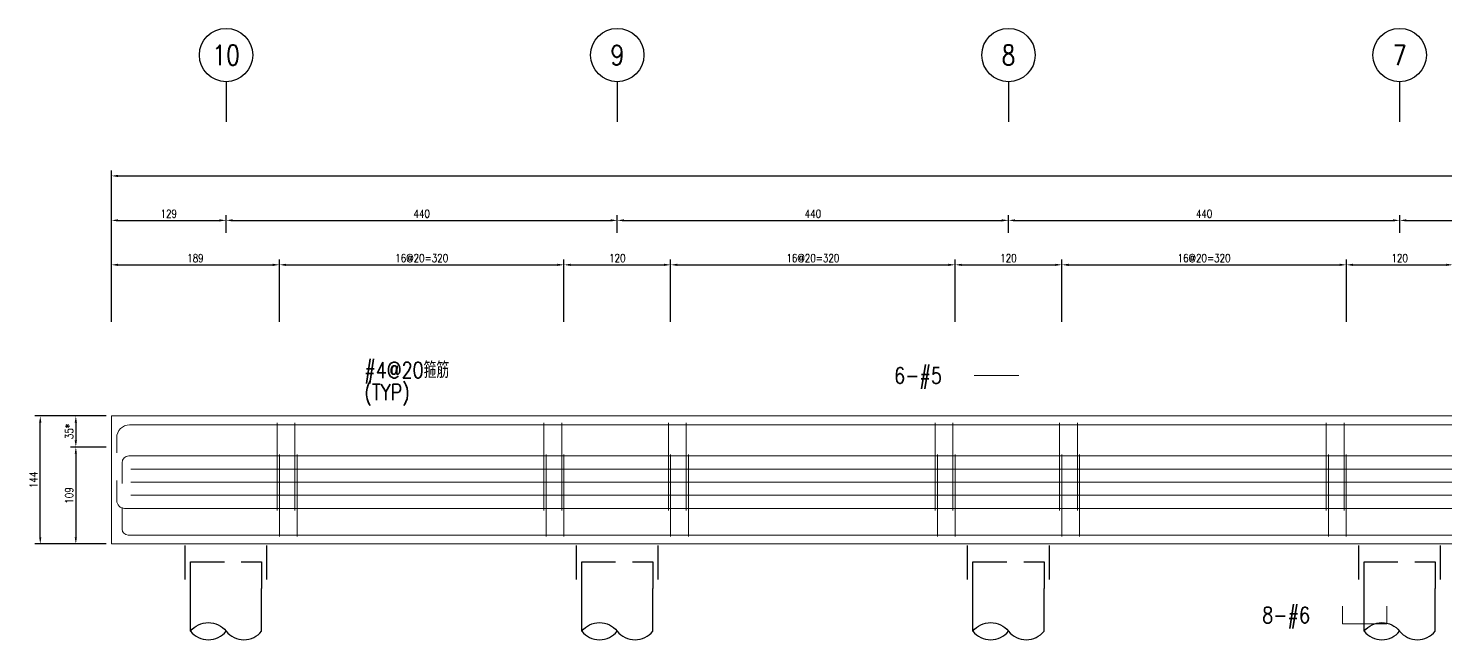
# Model space of a CAD drawing. Extents: x -4754 to 4976, y -19960 to 3841.
# Drawn here: x -359 to 1235, y -3996 to -3309 of the extents above; entities that cross this region are included whole.
import ezdxf
from ezdxf.enums import TextEntityAlignment as Align

# ---------------------------------------------------------------- set-up
doc = ezdxf.new("R2010")
doc.units = 0
doc.header["$LTSCALE"] = 3
doc.linetypes.add('DASHED', pattern=[19.05, 12.7, -6.35])
doc.layers.get('0').update_dxf_attribs({"linetype": 'CONTINUOUS'})
doc.layers.add('HB_0', color=7, linetype='CONTINUOUS', transparency=0.5)
for name, color, linetype in [('HB_DIM', 1, 'CONTINUOUS'), ('HB_TXT_CTEXT', 2, 'CONTINUOUS'), ('鋼筋', 3, 'CONTINUOUS')]:
    doc.layers.add(name, color=color, linetype=linetype)
doc.styles.get("Standard").update_dxf_attribs({"font": 'ROMANS.shx', "width": 0.8, "bigfont": 'chineset.shx'})
doc.dimstyles.new('30', dxfattribs={"dimscale": 3, "dimtxt": 3, "dimasz": 2.5, "dimexe": 2, "dimexo": 2, "dimgap": 1, "dimtad": 1, "dimdsep": 46, "dimtxsty": 'Standard', "dimcen": 0, "dimclrd": 256, "dimclre": 256, "dimclrt": 2, "dimadec": 0, "dimazin": 0, "dimtfac": 1, "dimtix": 1, "dimtmove": 2, "dimatfit": 3, "dimfxl": 1, "dimtolj": 1, "dimtzin": 0, "dimarcsym": 0})

# ---------------------------------------------------------------- blocks, each defined once
blk = doc.blocks.new('pile_vertical')
at = {"color": 252, "linetype": 'DASHED'}
for p, q in [((-46, -40), (-46, 0)), ((46, -40), (46, 0))]:
    blk.add_line(p, q, dxfattribs=at)
at = {"linetype": 'Continuous'}
for p, q in [((-40, -98.1), (-40, -50)), ((40, -98.1), (40, -50))]:
    blk.add_line(p, q, dxfattribs=at)
at = {"color": 252, "linetype": 'DASHED'}
blk.add_lwpolyline([(-40, -50), (-40, -20), (40, -20), (40, -50)], dxfattribs=at)
at = {"linetype": 'Continuous'}
for points in [[(-40, -98.1, -0.48), (0, -98.1, 0.48), (40, -98.1, 0.48)], [(-40, -98.1, 0.48), (0, -98.1, 0.48)]]:
    blk.add_lwpolyline(points, format="xyb", dxfattribs=at)
blk = doc.blocks.new('line_guide')
at = {"color": 4, "linetype": 'Continuous'}
blk.add_line((0, 0), (0, -45), dxfattribs=at)
blk.add_circle((0, 30), 30, dxfattribs=at)
at = {"color": 4, "linetype": 'Continuous', "width": 0.8}
blk.add_attdef('A', text='', height=22.5, dxfattribs=at).set_placement((0, 30), align=Align.MIDDLE)
blk = doc.blocks.new('*D147')
at = {"layer": 'HB_DIM', "linetype": 'Continuous', "lineweight": -2}
for p, q in [((-271.4, -3744.8), (-311.4, -3744.8)), ((-305.4, -3752.3), (-305.4, -3772.3)), ((-271.4, -3779.8), (-311.4, -3779.8))]:
    blk.add_line(p, q, dxfattribs=at)
at = {"layer": 'HB_DIM'}
for points in [[(-304.2, -3752.3), (-306.7, -3752.3), (-305.4, -3744.8)], [(-306.7, -3772.3), (-304.2, -3772.3), (-305.4, -3779.8)]]:
    blk.add_solid(points, dxfattribs=at)
at = {"layer": 'HB_DIM', "color": 2, "linetype": 'Continuous', "insert": (-312.9, -3762.3), "char_height": 9, "attachment_point": 5, "rotation": 90}
blk.add_mtext('\\A1;35*', dxfattribs=at)
blk = doc.blocks.new('*D148')
at = {"layer": 'HB_DIM', "linetype": 'Continuous', "lineweight": -2}
for p, q in [((-271.4, -3779.8), (-311.4, -3779.8)), ((-305.4, -3787.3), (-305.4, -3881.3)), ((-271.4, -3888.8), (-311.4, -3888.8))]:
    blk.add_line(p, q, dxfattribs=at)
at = {"layer": 'HB_DIM'}
for points in [[(-304.2, -3787.3), (-306.7, -3787.3), (-305.4, -3779.8)], [(-306.7, -3881.3), (-304.2, -3881.3), (-305.4, -3888.8)]]:
    blk.add_solid(points, dxfattribs=at)
at = {"layer": 'HB_DIM', "color": 2, "linetype": 'Continuous', "insert": (-312.9, -3834.3), "char_height": 9, "attachment_point": 5, "rotation": 90}
blk.add_mtext('\\A1;109', dxfattribs=at)
blk = doc.blocks.new('*D149')
at = {"layer": 'HB_DIM', "linetype": 'Continuous', "lineweight": -2}
for p, q in [((-265.4, -3638.8), (-265.4, -3568.8)), ((-76.4, -3638.8), (-76.4, -3568.8)), ((-257.9, -3574.8), (-83.9, -3574.8))]:
    blk.add_line(p, q, dxfattribs=at)
at = {"layer": 'HB_DIM'}
for points in [[(-257.9, -3573.6), (-257.9, -3576.1), (-265.4, -3574.8)], [(-83.9, -3576.1), (-83.9, -3573.6), (-76.4, -3574.8)]]:
    blk.add_solid(points, dxfattribs=at)
at = {"layer": 'HB_DIM', "color": 2, "linetype": 'Continuous', "insert": (-170.9, -3567.3), "char_height": 9, "attachment_point": 5, "rotation": 0}
blk.add_mtext('\\A1;189', dxfattribs=at)
blk = doc.blocks.new('*D150')
at = {"layer": 'HB_DIM', "linetype": 'Continuous', "lineweight": -2}
for p, q in [((-76.4, -3638.8), (-76.4, -3568.8)), ((243.6, -3638.8), (243.6, -3568.8)), ((-68.9, -3574.8), (236.1, -3574.8))]:
    blk.add_line(p, q, dxfattribs=at)
at = {"layer": 'HB_DIM'}
for points in [[(-68.9, -3573.6), (-68.9, -3576.1), (-76.4, -3574.8)], [(236.1, -3576.1), (236.1, -3573.6), (243.6, -3574.8)]]:
    blk.add_solid(points, dxfattribs=at)
at = {"layer": 'HB_DIM', "color": 2, "linetype": 'Continuous', "insert": (83.6, -3567.3), "char_height": 9, "attachment_point": 5, "rotation": 0}
blk.add_mtext('\\A1;16@20=320', dxfattribs=at)
blk = doc.blocks.new('*D151')
at = {"layer": 'HB_DIM', "linetype": 'Continuous', "lineweight": -2}
for p, q in [((243.6, -3638.8), (243.6, -3568.8)), ((363.6, -3638.8), (363.6, -3568.8)), ((251.1, -3574.8), (356.1, -3574.8))]:
    blk.add_line(p, q, dxfattribs=at)
at = {"layer": 'HB_DIM'}
for points in [[(251.1, -3573.6), (251.1, -3576.1), (243.6, -3574.8)], [(356.1, -3576.1), (356.1, -3573.6), (363.6, -3574.8)]]:
    blk.add_solid(points, dxfattribs=at)
at = {"layer": 'HB_DIM', "color": 2, "linetype": 'Continuous', "insert": (303.6, -3567.3), "char_height": 9, "attachment_point": 5, "rotation": 0}
blk.add_mtext('\\A1;120', dxfattribs=at)
blk = doc.blocks.new('*D152')
at = {"layer": 'HB_DIM', "linetype": 'Continuous', "lineweight": -2}
for p, q in [((363.6, -3638.8), (363.6, -3568.8)), ((683.6, -3638.8), (683.6, -3568.8)), ((371.1, -3574.8), (676.1, -3574.8))]:
    blk.add_line(p, q, dxfattribs=at)
at = {"layer": 'HB_DIM'}
for points in [[(371.1, -3573.6), (371.1, -3576.1), (363.6, -3574.8)], [(676.1, -3576.1), (676.1, -3573.6), (683.6, -3574.8)]]:
    blk.add_solid(points, dxfattribs=at)
at = {"layer": 'HB_DIM', "color": 2, "linetype": 'Continuous', "insert": (523.6, -3567.3), "char_height": 9, "attachment_point": 5, "rotation": 0}
blk.add_mtext('\\A1;16@20=320', dxfattribs=at)
blk = doc.blocks.new('*D153')
at = {"layer": 'HB_DIM', "linetype": 'Continuous', "lineweight": -2}
for p, q in [((683.6, -3638.8), (683.6, -3568.8)), ((803.6, -3638.8), (803.6, -3568.8)), ((691.1, -3574.8), (796.1, -3574.8))]:
    blk.add_line(p, q, dxfattribs=at)
at = {"layer": 'HB_DIM'}
for points in [[(691.1, -3573.6), (691.1, -3576.1), (683.6, -3574.8)], [(796.1, -3576.1), (796.1, -3573.6), (803.6, -3574.8)]]:
    blk.add_solid(points, dxfattribs=at)
at = {"layer": 'HB_DIM', "color": 2, "linetype": 'Continuous', "insert": (743.6, -3567.3), "char_height": 9, "attachment_point": 5, "rotation": 0}
blk.add_mtext('\\A1;120', dxfattribs=at)
blk = doc.blocks.new('*D154')
at = {"layer": 'HB_DIM', "linetype": 'Continuous', "lineweight": -2}
for p, q in [((803.6, -3638.8), (803.6, -3568.8)), ((1123.6, -3638.8), (1123.6, -3568.8)), ((811.1, -3574.8), (1116.1, -3574.8))]:
    blk.add_line(p, q, dxfattribs=at)
at = {"layer": 'HB_DIM'}
for points in [[(811.1, -3573.6), (811.1, -3576.1), (803.6, -3574.8)], [(1116.1, -3576.1), (1116.1, -3573.6), (1123.6, -3574.8)]]:
    blk.add_solid(points, dxfattribs=at)
at = {"layer": 'HB_DIM', "color": 2, "linetype": 'Continuous', "insert": (963.6, -3567.3), "char_height": 9, "attachment_point": 5, "rotation": 0}
blk.add_mtext('\\A1;16@20=320', dxfattribs=at)
blk = doc.blocks.new('*D155')
at = {"layer": 'HB_DIM', "linetype": 'Continuous', "lineweight": -2}
for p, q in [((1123.6, -3638.8), (1123.6, -3568.8)), ((1243.6, -3638.8), (1243.6, -3568.8)), ((1131.1, -3574.8), (1236.1, -3574.8))]:
    blk.add_line(p, q, dxfattribs=at)
at = {"layer": 'HB_DIM'}
for points in [[(1131.1, -3573.6), (1131.1, -3576.1), (1123.6, -3574.8)], [(1236.1, -3576.1), (1236.1, -3573.6), (1243.6, -3574.8)]]:
    blk.add_solid(points, dxfattribs=at)
at = {"layer": 'HB_DIM', "color": 2, "linetype": 'Continuous', "insert": (1183.6, -3567.3), "char_height": 9, "attachment_point": 5, "rotation": 0}
blk.add_mtext('\\A1;120', dxfattribs=at)
blk = doc.blocks.new('*D168')
at = {"layer": 'HB_DIM', "linetype": 'Continuous', "lineweight": -2}
for p, q in [((-265.4, -3638.8), (-265.4, -3468.8)), ((-257.9, -3474.8), (3924.1, -3474.8)), ((3931.6, -3638.8), (3931.6, -3468.8))]:
    blk.add_line(p, q, dxfattribs=at)
at = {"layer": 'HB_DIM'}
for points in [[(-257.9, -3473.6), (-257.9, -3476.1), (-265.4, -3474.8)], [(3924.1, -3476.1), (3924.1, -3473.6), (3931.6, -3474.8)]]:
    blk.add_solid(points, dxfattribs=at)
at = {"layer": 'HB_DIM', "color": 2, "linetype": 'Continuous', "insert": (1833.1, -3467.3), "char_height": 9, "attachment_point": 5, "rotation": 0}
blk.add_mtext('\\A1;4197', dxfattribs=at)
blk = doc.blocks.new('*D169')
at = {"layer": 'HB_DIM', "linetype": 'Continuous', "lineweight": -2}
for p, q in [((-265.4, -3638.8), (-265.4, -3518.8)), ((-136.4, -3538.8), (-136.4, -3518.8)), ((-257.9, -3524.8), (-143.9, -3524.8))]:
    blk.add_line(p, q, dxfattribs=at)
at = {"layer": 'HB_DIM'}
for points in [[(-257.9, -3523.6), (-257.9, -3526.1), (-265.4, -3524.8)], [(-143.9, -3526.1), (-143.9, -3523.6), (-136.4, -3524.8)]]:
    blk.add_solid(points, dxfattribs=at)
at = {"layer": 'HB_DIM', "color": 2, "linetype": 'Continuous', "insert": (-200.9, -3517.3), "char_height": 9, "attachment_point": 5, "rotation": 0}
blk.add_mtext('\\A1;129', dxfattribs=at)
blk = doc.blocks.new('*D170')
at = {"layer": 'HB_DIM', "linetype": 'Continuous', "lineweight": -2}
for p, q in [((-136.4, -3538.8), (-136.4, -3518.8)), ((303.6, -3538.8), (303.6, -3518.8)), ((-128.9, -3524.8), (296.1, -3524.8))]:
    blk.add_line(p, q, dxfattribs=at)
at = {"layer": 'HB_DIM'}
for points in [[(-128.9, -3523.6), (-128.9, -3526.1), (-136.4, -3524.8)], [(296.1, -3526.1), (296.1, -3523.6), (303.6, -3524.8)]]:
    blk.add_solid(points, dxfattribs=at)
at = {"layer": 'HB_DIM', "color": 2, "linetype": 'Continuous', "insert": (83.6, -3517.3), "char_height": 9, "attachment_point": 5, "rotation": 0}
blk.add_mtext('\\A1;440', dxfattribs=at)
blk = doc.blocks.new('*D171')
at = {"layer": 'HB_DIM', "linetype": 'Continuous', "lineweight": -2}
for p, q in [((303.6, -3538.8), (303.6, -3518.8)), ((743.6, -3538.8), (743.6, -3518.8)), ((311.1, -3524.8), (736.1, -3524.8))]:
    blk.add_line(p, q, dxfattribs=at)
at = {"layer": 'HB_DIM'}
for points in [[(311.1, -3523.6), (311.1, -3526.1), (303.6, -3524.8)], [(736.1, -3526.1), (736.1, -3523.6), (743.6, -3524.8)]]:
    blk.add_solid(points, dxfattribs=at)
at = {"layer": 'HB_DIM', "color": 2, "linetype": 'Continuous', "insert": (523.6, -3517.3), "char_height": 9, "attachment_point": 5, "rotation": 0}
blk.add_mtext('\\A1;440', dxfattribs=at)
blk = doc.blocks.new('*D172')
at = {"layer": 'HB_DIM', "linetype": 'Continuous', "lineweight": -2}
for p, q in [((743.6, -3538.8), (743.6, -3518.8)), ((1183.6, -3538.8), (1183.6, -3518.8)), ((751.1, -3524.8), (1176.1, -3524.8))]:
    blk.add_line(p, q, dxfattribs=at)
at = {"layer": 'HB_DIM'}
for points in [[(751.1, -3523.6), (751.1, -3526.1), (743.6, -3524.8)], [(1176.1, -3526.1), (1176.1, -3523.6), (1183.6, -3524.8)]]:
    blk.add_solid(points, dxfattribs=at)
at = {"layer": 'HB_DIM', "color": 2, "linetype": 'Continuous', "insert": (963.6, -3517.3), "char_height": 9, "attachment_point": 5, "rotation": 0}
blk.add_mtext('\\A1;440', dxfattribs=at)
blk = doc.blocks.new('*D173')
at = {"layer": 'HB_DIM', "linetype": 'Continuous', "lineweight": -2}
for p, q in [((1183.6, -3538.8), (1183.6, -3518.8)), ((1623.6, -3538.8), (1623.6, -3518.8)), ((1191.1, -3524.8), (1616.1, -3524.8))]:
    blk.add_line(p, q, dxfattribs=at)
at = {"layer": 'HB_DIM'}
for points in [[(1191.1, -3523.6), (1191.1, -3526.1), (1183.6, -3524.8)], [(1616.1, -3526.1), (1616.1, -3523.6), (1623.6, -3524.8)]]:
    blk.add_solid(points, dxfattribs=at)
at = {"layer": 'HB_DIM', "color": 2, "linetype": 'Continuous', "insert": (1403.6, -3517.3), "char_height": 9, "attachment_point": 5, "rotation": 0}
blk.add_mtext('\\A1;440', dxfattribs=at)
blk = doc.blocks.new('*D180')
at = {"layer": 'HB_DIM', "linetype": 'Continuous', "lineweight": -2}
for p, q in [((-281.4, -3744.8), (-351.4, -3744.8)), ((-345.4, -3881.3), (-345.4, -3752.3)), ((-281.4, -3888.8), (-351.4, -3888.8))]:
    blk.add_line(p, q, dxfattribs=at)
at = {"layer": 'HB_DIM'}
for points in [[(-344.2, -3752.3), (-346.7, -3752.3), (-345.4, -3744.8)], [(-346.7, -3881.3), (-344.2, -3881.3), (-345.4, -3888.8)]]:
    blk.add_solid(points, dxfattribs=at)
at = {"layer": 'HB_DIM', "color": 2, "linetype": 'Continuous', "insert": (-352.9, -3816.8), "char_height": 9, "attachment_point": 5, "rotation": 90}
blk.add_mtext('\\A1;144', dxfattribs=at)

msp = doc.modelspace()

# ---------------------------------------------------------------- linework, layer by layer
at = {"layer": 'HB_0', "lineweight": 5}
msp.add_lwpolyline([(-265.427, -3888.802), (-265.427, -3744.802), (3931.573, -3744.802), (3931.573, -3888.802), (-265.427, -3888.802)], dxfattribs=at)
at = {"layer": 'HB_DIM', "color": 1, "linetype": 'Continuous'}
for points in [[(-58.967, -3753.148, 0, 1.25, 0), (-48.967, -3743.148, 0, 0, 0), (1.033, -3693.148, 0, 0, 0), (19.033, -3693.148, 0, 0, 0)], [(-56.427, -3788.648, 0, 1.25, 0), (-48.734, -3775.863, 0, 0, 0), (1.033, -3693.148, 0, 0, 0), (19.033, -3693.148, 0, 0, 0)], [(587.173, -3819.302, 0, 1.25, 0), (587.173, -3804.302, 0, 0, 0), (587.173, -3699.302, 0, 0, 0), (605.173, -3699.302, 0, 0, 0)], [(587.173, -3834.052, 0, 1.25, 0), (587.173, -3819.052, 0, 0, 0), (587.173, -3699.302, 0, 0, 0), (605.173, -3699.302, 0, 0, 0)], [(587.173, -3804.552, 0, 1.25, 0), (587.173, -3789.552, 0, 0, 0), (587.173, -3699.302, 0, 0, 0), (605.173, -3699.302, 0, 0, 0)], [(1001.147, -3878.802, 0, 1.25, 0), (1001.147, -3893.802, 0, 0, 0), (1001.147, -3968.802, 0, 0, 0), (1019.147, -3968.802, 0, 0, 0)]]:
    msp.add_lwpolyline(points, format="xyseb", dxfattribs=at)
at = {"layer": 'HB_TXT_CTEXT', "lineweight": 5}
msp.add_line((705.173, -3699.302, 50), (755.173, -3699.302, 50), dxfattribs=at)
msp.add_polyline3d([(1119.147, -3958.802, -50), (1119.147, -3978.802, -50), (1169.147, -3978.802, -50), (1169.147, -3958.802, -50)], dxfattribs=at)
at = {"layer": '鋼筋', "lineweight": 5}
for p, q in [((-244.937, -3754.802, -38), (3911.083, -3754.802, -38)), ((-244.937, -3754.802, -27.143), (3911.083, -3754.802, -27.143)), ((-244.937, -3754.802, -16.286), (3911.083, -3754.802, -16.286)), ((-244.937, -3754.802, -5.429), (3911.083, -3754.802, -5.429)), ((-244.937, -3754.802, 5.429), (3911.083, -3754.802, 5.429)), ((-244.937, -3754.802, 16.286), (3911.083, -3754.802, 16.286)), ((-244.937, -3754.802, 27.143), (3911.083, -3754.802, 27.143)), ((-244.937, -3754.802, 38), (3911.083, -3754.802, 38)), ((-78.967, -3763.352, 33.895), (-78.967, -3755.732, 33.895)), ((-78.967, -3755.732, 40.245), (-78.967, -3847.872, 40.245)), ((-78.967, -3847.872, -40.245), (-78.967, -3755.732, -40.245)), ((-78.967, -3755.732, -33.895), (-78.967, -3763.352, -33.895)), ((-58.967, -3763.352, 33.895), (-58.967, -3755.732, 33.895)), ((-58.967, -3755.732, 40.245), (-58.967, -3847.872, 40.245)), ((-58.967, -3847.872, -40.245), (-58.967, -3755.732, -40.245)), ((-58.967, -3755.732, -33.895), (-58.967, -3763.352, -33.895)), ((221.033, -3763.352, 33.895), (221.033, -3755.732, 33.895)), ((221.033, -3755.732, 40.245), (221.033, -3847.872, 40.245)), ((221.033, -3847.872, -40.245), (221.033, -3755.732, -40.245)), ((221.033, -3755.732, -33.895), (221.033, -3763.352, -33.895)), ((241.033, -3763.352, 33.895), (241.033, -3755.732, 33.895)), ((241.033, -3755.732, 40.245), (241.033, -3847.872, 40.245)), ((241.033, -3847.872, -40.245), (241.033, -3755.732, -40.245)), ((241.033, -3755.732, -33.895), (241.033, -3763.352, -33.895)), ((361.033, -3763.352, 33.895), (361.033, -3755.732, 33.895)), ((361.033, -3755.732, 40.245), (361.033, -3847.872, 40.245)), ((361.033, -3847.872, -40.245), (361.033, -3755.732, -40.245)), ((361.033, -3755.732, -33.895), (361.033, -3763.352, -33.895)), ((381.033, -3763.352, 33.895), (381.033, -3755.732, 33.895)), ((381.033, -3755.732, 40.245), (381.033, -3847.872, 40.245)), ((381.033, -3847.872, -40.245), (381.033, -3755.732, -40.245)), ((381.033, -3755.732, -33.895), (381.033, -3763.352, -33.895)), ((661.033, -3763.352, 33.895), (661.033, -3755.732, 33.895)), ((661.033, -3755.732, 40.245), (661.033, -3847.872, 40.245)), ((661.033, -3847.872, -40.245), (661.033, -3755.732, -40.245)), ((661.033, -3755.732, -33.895), (661.033, -3763.352, -33.895)), ((681.033, -3763.352, 33.895), (681.033, -3755.732, 33.895)), ((681.033, -3755.732, 40.245), (681.033, -3847.872, 40.245)), ((681.033, -3847.872, -40.245), (681.033, -3755.732, -40.245)), ((681.033, -3755.732, -33.895), (681.033, -3763.352, -33.895)), ((801.033, -3763.352, 33.895), (801.033, -3755.732, 33.895)), ((801.033, -3755.732, 40.245), (801.033, -3847.872, 40.245)), ((801.033, -3847.872, -40.245), (801.033, -3755.732, -40.245)), ((801.033, -3755.732, -33.895), (801.033, -3763.352, -33.895)), ((821.033, -3763.352, 33.895), (821.033, -3755.732, 33.895)), ((821.033, -3755.732, 40.245), (821.033, -3847.872, 40.245)), ((821.033, -3847.872, -40.245), (821.033, -3755.732, -40.245)), ((821.033, -3755.732, -33.895), (821.033, -3763.352, -33.895)), ((1101.033, -3763.352, 33.895), (1101.033, -3755.732, 33.895)), ((1101.033, -3755.732, 40.245), (1101.033, -3847.872, 40.245)), ((1101.033, -3847.872, -40.245), (1101.033, -3755.732, -40.245)), ((1101.033, -3755.732, -33.895), (1101.033, -3763.352, -33.895)), ((1121.033, -3763.352, 33.895), (1121.033, -3755.732, 33.895)), ((1121.033, -3755.732, 40.245), (1121.033, -3847.872, 40.245)), ((1121.033, -3847.872, -40.245), (1121.033, -3755.732, -40.245)), ((1121.033, -3755.732, -33.895), (1121.033, -3763.352, -33.895)), ((-259.427, -3786.412, -38), (-259.427, -3769.292, -38)), ((-259.427, -3786.412, -27.143), (-259.427, -3769.292, -27.143)), ((-259.427, -3786.412, -16.286), (-259.427, -3769.292, -16.286)), ((-259.427, -3786.412, -5.429), (-259.427, -3769.292, -5.429)), ((-259.427, -3786.412, 5.429), (-259.427, -3769.292, 5.429)), ((-259.427, -3786.412, 16.286), (-259.427, -3769.292, 16.286)), ((-259.427, -3786.412, 27.143), (-259.427, -3769.292, 27.143)), ((-259.427, -3786.412, 38), (-259.427, -3769.292, 38)), ((-245.657, -3789.802, -50), (3911.803, -3789.802, -50)), ((-245.657, -3789.802, -35.714), (3911.803, -3789.802, -35.714)), ((-245.657, -3789.802, -21.429), (3911.803, -3789.802, -21.429)), ((-245.657, -3789.802, -7.143), (3911.803, -3789.802, -7.143)), ((-245.657, -3789.802, 7.143), (3911.803, -3789.802, 7.143)), ((-245.657, -3789.802, 21.429), (3911.803, -3789.802, 21.429)), ((-245.657, -3789.802, 35.714), (3911.803, -3789.802, 35.714)), ((-245.657, -3789.802, 50), (3911.803, -3789.802, 50)), ((-76.427, -3798.852, 45.395), (-76.427, -3791.232, 45.395)), ((-76.427, -3791.232, 51.745), (-76.427, -3877.372, 51.745)), ((-76.427, -3877.372, -51.745), (-76.427, -3791.232, -51.745)), ((-76.427, -3791.232, -45.395), (-76.427, -3798.852, -45.395)), ((-56.427, -3798.852, 45.395), (-56.427, -3791.232, 45.395)), ((-56.427, -3791.232, 51.745), (-56.427, -3877.372, 51.745)), ((-56.427, -3877.372, -51.745), (-56.427, -3791.232, -51.745)), ((-56.427, -3791.232, -45.395), (-56.427, -3798.852, -45.395)), ((223.573, -3798.852, 45.395), (223.573, -3791.232, 45.395)), ((223.573, -3791.232, 51.745), (223.573, -3877.372, 51.745)), ((223.573, -3877.372, -51.745), (223.573, -3791.232, -51.745)), ((223.573, -3791.232, -45.395), (223.573, -3798.852, -45.395)), ((243.573, -3798.852, 45.395), (243.573, -3791.232, 45.395)), ((243.573, -3791.232, 51.745), (243.573, -3877.372, 51.745)), ((243.573, -3877.372, -51.745), (243.573, -3791.232, -51.745)), ((243.573, -3791.232, -45.395), (243.573, -3798.852, -45.395)), ((363.573, -3798.852, 45.395), (363.573, -3791.232, 45.395)), ((363.573, -3791.232, 51.745), (363.573, -3877.372, 51.745)), ((363.573, -3877.372, -51.745), (363.573, -3791.232, -51.745)), ((363.573, -3791.232, -45.395), (363.573, -3798.852, -45.395)), ((383.573, -3798.852, 45.395), (383.573, -3791.232, 45.395)), ((383.573, -3791.232, 51.745), (383.573, -3877.372, 51.745)), ((383.573, -3877.372, -51.745), (383.573, -3791.232, -51.745)), ((383.573, -3791.232, -45.395), (383.573, -3798.852, -45.395)), ((663.573, -3798.852, 45.395), (663.573, -3791.232, 45.395)), ((663.573, -3791.232, 51.745), (663.573, -3877.372, 51.745)), ((663.573, -3877.372, -51.745), (663.573, -3791.232, -51.745)), ((663.573, -3791.232, -45.395), (663.573, -3798.852, -45.395)), ((683.573, -3798.852, 45.395), (683.573, -3791.232, 45.395)), ((683.573, -3791.232, 51.745), (683.573, -3877.372, 51.745)), ((683.573, -3877.372, -51.745), (683.573, -3791.232, -51.745)), ((683.573, -3791.232, -45.395), (683.573, -3798.852, -45.395)), ((803.573, -3798.852, 45.395), (803.573, -3791.232, 45.395)), ((803.573, -3791.232, 51.745), (803.573, -3877.372, 51.745)), ((803.573, -3877.372, -51.745), (803.573, -3791.232, -51.745)), ((803.573, -3791.232, -45.395), (803.573, -3798.852, -45.395)), ((823.573, -3798.852, 45.395), (823.573, -3791.232, 45.395)), ((823.573, -3791.232, 51.745), (823.573, -3877.372, 51.745)), ((823.573, -3877.372, -51.745), (823.573, -3791.232, -51.745)), ((823.573, -3791.232, -45.395), (823.573, -3798.852, -45.395)), ((1103.573, -3798.852, 45.395), (1103.573, -3791.232, 45.395)), ((1103.573, -3791.232, 51.745), (1103.573, -3877.372, 51.745)), ((1103.573, -3877.372, -51.745), (1103.573, -3791.232, -51.745)), ((1103.573, -3791.232, -45.395), (1103.573, -3798.852, -45.395)), ((1123.573, -3798.852, 45.395), (1123.573, -3791.232, 45.395)), ((1123.573, -3791.232, 51.745), (1123.573, -3877.372, 51.745)), ((1123.573, -3877.372, -51.745), (1123.573, -3791.232, -51.745)), ((1123.573, -3791.232, -45.395), (1123.573, -3798.852, -45.395)), ((-253.427, -3820.912, -50), (-253.427, -3797.572, -50)), ((-253.427, -3820.912, -35.714), (-253.427, -3797.572, -35.714)), ((-253.427, -3820.912, -21.429), (-253.427, -3797.572, -21.429)), ((-253.427, -3820.912, -7.143), (-253.427, -3797.572, -7.143)), ((-253.427, -3820.912, 7.143), (-253.427, -3797.572, 7.143)), ((-253.427, -3820.912, 21.429), (-253.427, -3797.572, 21.429)), ((-253.427, -3820.912, 35.714), (-253.427, -3797.572, 35.714)), ((-253.427, -3820.912, 50), (-253.427, -3797.572, 50)), ((-243.427, -3804.552, -50), (3909.573, -3804.552, -50)), ((-243.427, -3804.552, 50), (3909.573, -3804.552, 50)), ((-259.427, -3817.532, -50), (-259.427, -3839.912, -50)), ((-259.427, -3817.532, -35.714), (-259.427, -3839.912, -35.714)), ((-259.427, -3817.532, -21.429), (-259.427, -3839.912, -21.429)), ((-259.427, -3817.532, -7.143), (-259.427, -3839.912, -7.143)), ((-259.427, -3817.532, 7.143), (-259.427, -3839.912, 7.143)), ((-259.427, -3817.532, 21.429), (-259.427, -3839.912, 21.429)), ((-259.427, -3817.532, 35.714), (-259.427, -3839.912, 35.714)), ((-259.427, -3817.532, 50), (-259.427, -3839.912, 50)), ((-243.427, -3819.302, -50), (3909.573, -3819.302, -50)), ((-243.427, -3819.302, 50), (3909.573, -3819.302, 50)), ((-243.427, -3834.052, -50), (3909.573, -3834.052, -50)), ((-243.427, -3834.052, 50), (3909.573, -3834.052, 50)), ((-253.427, -3847.847, -50), (-253.427, -3872.117, -50)), ((-253.427, -3847.847, -35.714), (-253.427, -3872.117, -35.714)), ((-253.427, -3847.847, -21.429), (-253.427, -3872.117, -21.429)), ((-253.427, -3847.847, -7.143), (-253.427, -3872.117, -7.143)), ((-253.427, -3847.847, 7.143), (-253.427, -3872.117, 7.143)), ((-253.427, -3847.847, 21.429), (-253.427, -3872.117, 21.429)), ((-253.427, -3847.847, 35.714), (-253.427, -3872.117, 35.714)), ((-253.427, -3847.847, 50), (-253.427, -3872.117, 50)), ((-250.537, -3848.802, -50), (3916.683, -3848.802, -50)), ((-250.537, -3848.802, -35.714), (3916.683, -3848.802, -35.714)), ((-250.537, -3848.802, -21.429), (3916.683, -3848.802, -21.429)), ((-250.537, -3848.802, -7.143), (3916.683, -3848.802, -7.143)), ((-250.537, -3848.802, 7.143), (3916.683, -3848.802, 7.143)), ((-250.537, -3848.802, 21.429), (3916.683, -3848.802, 21.429)), ((-250.537, -3848.802, 35.714), (3916.683, -3848.802, 35.714)), ((-250.537, -3848.802, 50), (3916.683, -3848.802, 50)), ((-78.967, -3851.047, 37.07), (-78.967, -3851.047, -37.07)), ((-58.967, -3851.047, 37.07), (-58.967, -3851.047, -37.07)), ((221.033, -3851.047, 37.07), (221.033, -3851.047, -37.07)), ((241.033, -3851.047, 37.07), (241.033, -3851.047, -37.07)), ((361.033, -3851.047, 37.07), (361.033, -3851.047, -37.07)), ((381.033, -3851.047, 37.07), (381.033, -3851.047, -37.07)), ((661.033, -3851.047, 37.07), (661.033, -3851.047, -37.07)), ((681.033, -3851.047, 37.07), (681.033, -3851.047, -37.07)), ((801.033, -3851.047, 37.07), (801.033, -3851.047, -37.07)), ((821.033, -3851.047, 37.07), (821.033, -3851.047, -37.07)), ((1101.033, -3851.047, 37.07), (1101.033, -3851.047, -37.07)), ((1121.033, -3851.047, 37.07), (1121.033, -3851.047, -37.07)), ((-246.742, -3878.802, -50), (3912.888, -3878.802, -50)), ((-246.742, -3878.802, -35.714), (3912.888, -3878.802, -35.714)), ((-246.742, -3878.802, -21.429), (3912.888, -3878.802, -21.429)), ((-246.742, -3878.802, -7.143), (3912.888, -3878.802, -7.143)), ((-246.742, -3878.802, 7.143), (3912.888, -3878.802, 7.143)), ((-246.742, -3878.802, 21.429), (3912.888, -3878.802, 21.429)), ((-246.742, -3878.802, 35.714), (3912.888, -3878.802, 35.714)), ((-246.742, -3878.802, 50), (3912.888, -3878.802, 50)), ((-76.427, -3880.547, 48.57), (-76.427, -3880.547, -48.57)), ((-56.427, -3880.547, 48.57), (-56.427, -3880.547, -48.57)), ((223.573, -3880.547, 48.57), (223.573, -3880.547, -48.57)), ((243.573, -3880.547, 48.57), (243.573, -3880.547, -48.57)), ((363.573, -3880.547, 48.57), (363.573, -3880.547, -48.57)), ((383.573, -3880.547, 48.57), (383.573, -3880.547, -48.57)), ((663.573, -3880.547, 48.57), (663.573, -3880.547, -48.57)), ((683.573, -3880.547, 48.57), (683.573, -3880.547, -48.57)), ((803.573, -3880.547, 48.57), (803.573, -3880.547, -48.57)), ((823.573, -3880.547, 48.57), (823.573, -3880.547, -48.57)), ((1103.573, -3880.547, 48.57), (1103.573, -3880.547, -48.57)), ((1123.573, -3880.547, 48.57), (1123.573, -3880.547, -48.57))]:
    msp.add_line(p, q, dxfattribs=at)
at = {"layer": '鋼筋', "lineweight": 5, "extrusion": (0, 0, -1)}
for centre, radius in [((244.937, -3769.292, 38), 14.49), ((244.937, -3769.292, 27.143), 14.49), ((244.937, -3769.292, 16.286), 14.49), ((244.937, -3769.292, 5.429), 14.49), ((244.937, -3769.292, -5.429), 14.49), ((244.937, -3769.292, -16.286), 14.49), ((244.937, -3769.292, -27.143), 14.49), ((244.937, -3769.292, -38), 14.49), ((245.657, -3797.572, 50), 7.77), ((245.657, -3797.572, 35.714), 7.77), ((245.657, -3797.572, 21.429), 7.77), ((245.657, -3797.572, 7.143), 7.77), ((245.657, -3797.572, -7.143), 7.77), ((245.657, -3797.572, -21.429), 7.77), ((245.657, -3797.572, -35.714), 7.77), ((245.657, -3797.572, -50), 7.77)]:
    msp.add_arc(centre, radius, 0, 90, dxfattribs=at)
at = {"layer": '鋼筋', "lineweight": 5, "extrusion": (1, -2.44929e-16, 0)}
for centre, start, end in [((-3755.732, 37.07, -78.967), 270, 90), ((-3755.732, -37.07, -78.967), 270, 90), ((-3755.732, 37.07, -58.967), 270, 90), ((-3755.732, -37.07, -58.967), 270, 90), ((-3755.732, 37.07, 221.033), 270, 90), ((-3755.732, -37.07, 221.033), 270, 90), ((-3755.732, 37.07, 241.033), 270, 90), ((-3755.732, -37.07, 241.033), 270, 90), ((-3755.732, 37.07, 361.033), 270, 90), ((-3755.732, -37.07, 361.033), 270, 90), ((-3755.732, 37.07, 381.033), 270, 90), ((-3755.732, -37.07, 381.033), 270, 90), ((-3755.732, 37.07, 661.033), 270, 90), ((-3755.732, -37.07, 661.033), 270, 90), ((-3755.732, 37.07, 681.033), 270, 90), ((-3755.732, -37.07, 681.033), 270, 90), ((-3755.732, 37.07, 801.033), 270, 90), ((-3755.732, -37.07, 801.033), 270, 90), ((-3755.732, 37.07, 821.033), 270, 90), ((-3755.732, -37.07, 821.033), 270, 90), ((-3755.732, 37.07, 1101.033), 270, 90), ((-3755.732, -37.07, 1101.033), 270, 90), ((-3755.732, 37.07, 1121.033), 270, 90), ((-3755.732, -37.07, 1121.033), 270, 90), ((-3791.232, 48.57, -76.427), 270, 90), ((-3791.232, -48.57, -76.427), 270, 90), ((-3791.232, 48.57, -56.427), 270, 90), ((-3791.232, -48.57, -56.427), 270, 90), ((-3791.232, 48.57, 223.573), 270, 90), ((-3791.232, -48.57, 223.573), 270, 90), ((-3791.232, 48.57, 243.573), 270, 90), ((-3791.232, -48.57, 243.573), 270, 90), ((-3791.232, 48.57, 363.573), 270, 90), ((-3791.232, -48.57, 363.573), 270, 90), ((-3791.232, 48.57, 383.573), 270, 90), ((-3791.232, -48.57, 383.573), 270, 90), ((-3791.232, 48.57, 663.573), 270, 90), ((-3791.232, -48.57, 663.573), 270, 90), ((-3791.232, 48.57, 683.573), 270, 90), ((-3791.232, -48.57, 683.573), 270, 90), ((-3791.232, 48.57, 803.573), 270, 90), ((-3791.232, -48.57, 803.573), 270, 90), ((-3791.232, 48.57, 823.573), 270, 90), ((-3791.232, -48.57, 823.573), 270, 90), ((-3791.232, 48.57, 1103.573), 270, 90), ((-3791.232, -48.57, 1103.573), 270, 90), ((-3791.232, 48.57, 1123.573), 270, 90), ((-3791.232, -48.57, 1123.573), 270, 90), ((-3847.872, 37.07, -78.967), 90, 180), ((-3847.872, -37.07, -78.967), 180, 270), ((-3847.872, 37.07, -58.967), 90, 180), ((-3847.872, -37.07, -58.967), 180, 270), ((-3847.872, 37.07, 221.033), 90, 180), ((-3847.872, -37.07, 221.033), 180, 270), ((-3847.872, 37.07, 241.033), 90, 180), ((-3847.872, -37.07, 241.033), 180, 270), ((-3847.872, 37.07, 361.033), 90, 180), ((-3847.872, -37.07, 361.033), 180, 270), ((-3847.872, 37.07, 381.033), 90, 180), ((-3847.872, -37.07, 381.033), 180, 270), ((-3847.872, 37.07, 661.033), 90, 180), ((-3847.872, -37.07, 661.033), 180, 270), ((-3847.872, 37.07, 681.033), 90, 180), ((-3847.872, -37.07, 681.033), 180, 270), ((-3847.872, 37.07, 801.033), 90, 180), ((-3847.872, -37.07, 801.033), 180, 270), ((-3847.872, 37.07, 821.033), 90, 180), ((-3847.872, -37.07, 821.033), 180, 270), ((-3847.872, 37.07, 1101.033), 90, 180), ((-3847.872, -37.07, 1101.033), 180, 270), ((-3847.872, 37.07, 1121.033), 90, 180), ((-3847.872, -37.07, 1121.033), 180, 270), ((-3877.372, 48.57, -76.427), 90, 180), ((-3877.372, -48.57, -76.427), 180, 270), ((-3877.372, 48.57, -56.427), 90, 180), ((-3877.372, -48.57, -56.427), 180, 270), ((-3877.372, 48.57, 223.573), 90, 180), ((-3877.372, -48.57, 223.573), 180, 270), ((-3877.372, 48.57, 243.573), 90, 180), ((-3877.372, -48.57, 243.573), 180, 270), ((-3877.372, 48.57, 363.573), 90, 180), ((-3877.372, -48.57, 363.573), 180, 270), ((-3877.372, 48.57, 383.573), 90, 180), ((-3877.372, -48.57, 383.573), 180, 270), ((-3877.372, 48.57, 663.573), 90, 180), ((-3877.372, -48.57, 663.573), 180, 270), ((-3877.372, 48.57, 683.573), 90, 180), ((-3877.372, -48.57, 683.573), 180, 270), ((-3877.372, 48.57, 803.573), 90, 180), ((-3877.372, -48.57, 803.573), 180, 270), ((-3877.372, 48.57, 823.573), 90, 180), ((-3877.372, -48.57, 823.573), 180, 270), ((-3877.372, 48.57, 1103.573), 90, 180), ((-3877.372, -48.57, 1103.573), 180, 270), ((-3877.372, 48.57, 1123.573), 90, 180), ((-3877.372, -48.57, 1123.573), 180, 270)]:
    msp.add_arc(centre, 3.175, start, end, dxfattribs=at)
at = {"layer": '鋼筋', "lineweight": 5}
for centre, radius in [((-250.537, -3839.912, -50), 8.89), ((-250.537, -3839.912, -35.714), 8.89), ((-250.537, -3839.912, -21.429), 8.89), ((-250.537, -3839.912, -7.143), 8.89), ((-250.537, -3839.912, 7.143), 8.89), ((-250.537, -3839.912, 21.429), 8.89), ((-250.537, -3839.912, 35.714), 8.89), ((-250.537, -3839.912, 50), 8.89), ((-246.742, -3872.117, -50), 6.685), ((-246.742, -3872.117, -35.714), 6.685), ((-246.742, -3872.117, -21.429), 6.685), ((-246.742, -3872.117, -7.143), 6.685), ((-246.742, -3872.117, 7.143), 6.685), ((-246.742, -3872.117, 21.429), 6.685), ((-246.742, -3872.117, 35.714), 6.685), ((-246.742, -3872.117, 50), 6.685)]:
    msp.add_arc(centre, radius, 180, 270, dxfattribs=at)

# ---------------------------------------------------------------- block references
at = {"layer": 'HB_0', "linetype": 'Continuous'}
for p, values in [((-136.427, -3368.802), {'A': '10'}), ((303.573, -3368.802), {'A': '9'}), ((743.573, -3368.802), {'A': '8'}), ((1183.573, -3368.802), {'A': '7'})]:
    msp.add_blockref('line_guide', p, dxfattribs=at).add_auto_attribs(values)
for p in [(-136.427, -3888.802), (303.573, -3888.802), (743.573, -3888.802), (1183.573, -3888.802)]:
    msp.add_blockref('pile_vertical', p, dxfattribs=at)

# ---------------------------------------------------------------- texts
at = {"layer": 'HB_TXT_CTEXT', "linetype": 'Continuous', "width": 0.8}
for s, p in [('#4@20箍筋', (19.033, -3693.148, 35.225)), (' 6-#5', (605.173, -3699.302, 50)), ('(TYP)', (19.033, -3718.148, 35.225)), (' 8-#6', (1019.147, -3968.802, -50))]:
    msp.add_text(s, height=18, dxfattribs=at).set_placement(p, align=Align.MIDDLE_LEFT)

# ---------------------------------------------------------------- dimensions: what is measured, and where the dimension line sits
at = {"layer": 'HB_DIM', "linetype": 'Continuous'}
for base, p1, p2, angle, override, picture, middle in [((3931.573, -3474.802), (-265.427, -3644.802), (3931.573, -3644.802), 0, {"dimdec": 0, "dimpost": '<>'}, '*D168', (1833.073, -3467.302)), ((-136.427, -3524.802), (-265.427, -3644.802), (-136.427, -3544.802, 2021), 0, {"dimdec": 0, "dimpost": '<>'}, '*D169', (-200.927, -3517.302)), ((303.573, -3524.802), (-136.427, -3544.802, 2021), (303.573, -3544.802, 1581), 0, {"dimdec": 0, "dimpost": '<>'}, '*D170', (83.573, -3517.302)), ((743.573, -3524.802), (303.573, -3544.802, 1581), (743.573, -3544.802, 1141), 0, {"dimdec": 0, "dimpost": '<>'}, '*D171', (523.573, -3517.302)), ((1183.573, -3524.802), (743.573, -3544.802, 1141), (1183.573, -3544.802, 701), 0, {"dimdec": 0, "dimpost": '<>'}, '*D172', (963.573, -3517.302)), ((1623.573, -3524.802), (1183.573, -3544.802, 701), (1623.573, -3544.802, 261), 0, {"dimdec": 0, "dimpost": '<>'}, '*D173', (1403.573, -3517.302)), ((-76.427, -3574.802), (-265.427, -3644.802), (-76.427, -3644.802, 45.395), 0, {"dimdec": 0, "dimpost": '<>'}, '*D149', (-170.927, -3567.302)), ((363.573, -3574.802), (243.573, -3644.802, 45.395), (363.573, -3644.802, 45.395), 0, {"dimdec": 0, "dimpost": '<>'}, '*D151', (303.573, -3567.302)), ((803.573, -3574.802), (683.573, -3644.802, 45.395), (803.573, -3644.802, 45.395), 0, {"dimdec": 0, "dimpost": '<>'}, '*D153', (743.573, -3567.302)), ((1243.573, -3574.802), (1123.573, -3644.802, 45.395), (1243.573, -3644.802, 45.395), 0, {"dimdec": 0, "dimpost": '<>'}, '*D155', (1183.573, -3567.302)), ((-345.427, -3744.802), (-275.427, -3888.802), (-275.427, -3744.802), 90, {"dimtad": 4, "dimdec": 0, "dimpost": '<>'}, '*D180', (-352.927, -3816.802)), ((-305.427, -3888.802), (-265.427, -3779.802), (-265.427, -3888.802), 90, {"dimtad": 4, "dimdec": 0, "dimpost": '<>'}, '*D148', (-312.927, -3834.302))]:
    dim = msp.add_linear_dim(base=base, p1=p1, p2=p2, angle=angle, dimstyle='30', override=override, dxfattribs=at)
    dim.commit()
    dim.dimension.update_dxf_attribs({"geometry": picture, "text_midpoint": middle})
for base, p1, p2, angle, text, override, picture, middle in [((243.573, -3574.802), (-76.427, -3644.802, 45.395), (243.573, -3644.802, 45.395), 0, '16@20=<>', {"dimdec": 0, "dimpost": '<>'}, '*D150', (83.573, -3567.302)), ((683.573, -3574.802), (363.573, -3644.802, 45.395), (683.573, -3644.802, 45.395), 0, '16@20=<>', {"dimdec": 0, "dimpost": '<>'}, '*D152', (523.573, -3567.302)), ((1123.573, -3574.802), (803.573, -3644.802, 45.395), (1123.573, -3644.802, 45.395), 0, '16@20=<>', {"dimdec": 0, "dimpost": '<>'}, '*D154', (963.573, -3567.302)), ((-305.427, -3779.802), (-265.427, -3744.802), (-265.427, -3779.802), 90, '<>*', {"dimtad": 4, "dimdec": 0, "dimpost": '<>'}, '*D147', (-312.927, -3762.302))]:
    dim = msp.add_linear_dim(base=base, p1=p1, p2=p2, angle=angle, text=text, dimstyle='30', override=override, dxfattribs=at)
    dim.commit()
    dim.dimension.update_dxf_attribs({"geometry": picture, "text_midpoint": middle})

doc.saveas('drawing.dxf')
